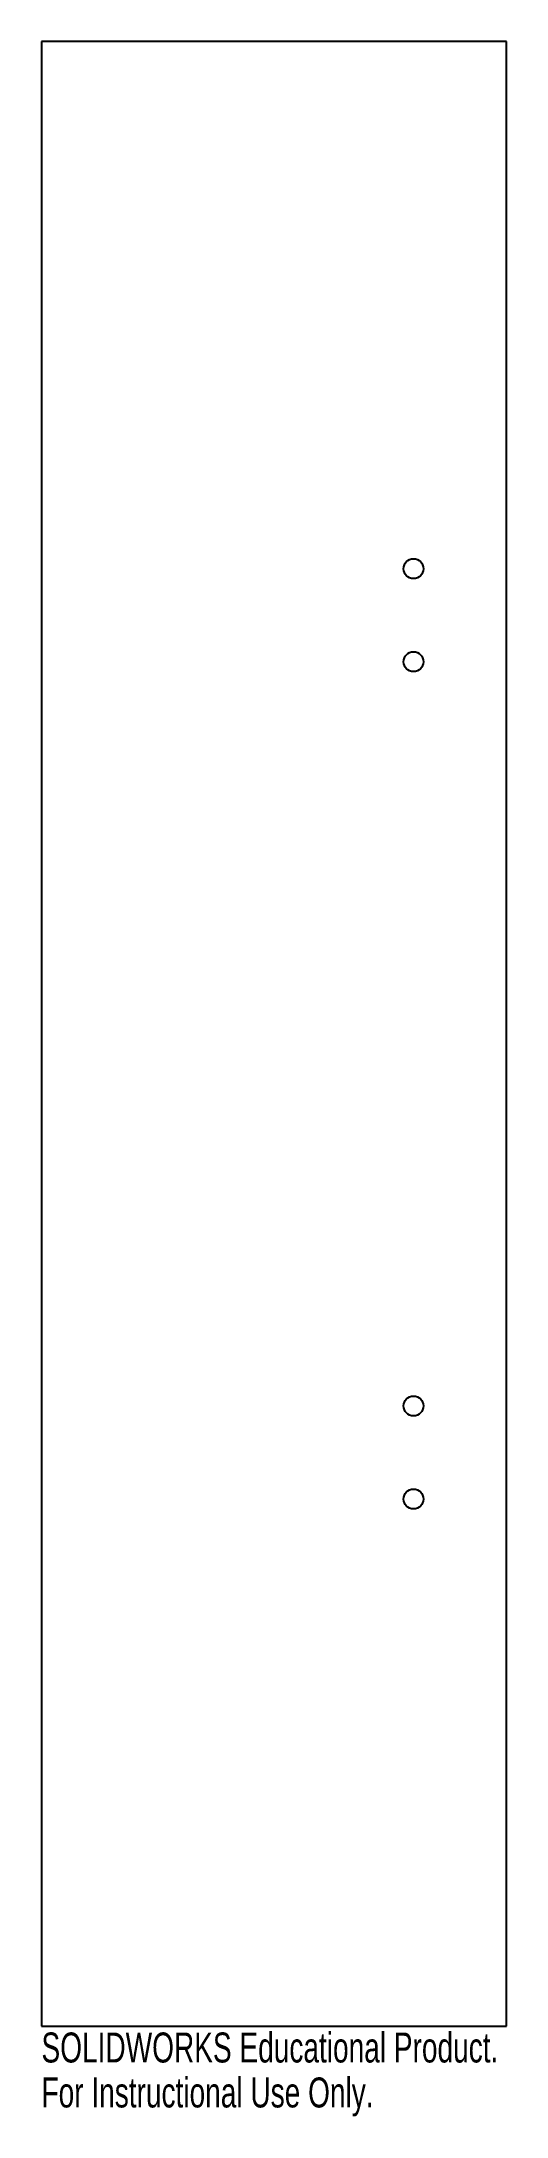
# Model space of a CAD drawing. Header units: millimetres. Extents: x -38 to 38, y -175 to 160.
import ezdxf

# ---------------------------------------------------------------- set-up
doc = ezdxf.new("R2010")
doc.units = ezdxf.units.MM
doc.styles.add('SLDTEXTSTYLE0', font='TXT', dxfattribs={"width": 0.7})

msp = doc.modelspace()

# ---------------------------------------------------------------- linework, layer by layer
at = {"color": 7, "linetype": 'Continuous', "lineweight": 25}
for p, q in [((-37.5, 160), (-37.5, -160)), ((37.5, 160), (-37.5, 160)), ((37.5, -160), (37.5, 160)), ((-37.5, -160), (37.5, -160))]:
    msp.add_line(p, q, dxfattribs=at)
for centre in [(22.5, 75), (22.5, 60), (22.5, -60), (22.5, -75)]:
    msp.add_circle(centre, 1.6, dxfattribs=at)

# ---------------------------------------------------------------- texts
at = {"color": 7, "linetype": 'Continuous', "char_height": 4.8336, "attachment_point": 1, "style": 'SLDTEXTSTYLE0'}
for s, insert in [('SOLIDWORKS Educational Product.', (-37.5, -161.02)), ('For Instructional Use Only.', (-37.5, -168.27))]:
    msp.add_mtext(s, dxfattribs=dict(at, insert=insert))

doc.saveas('drawing.dxf')
